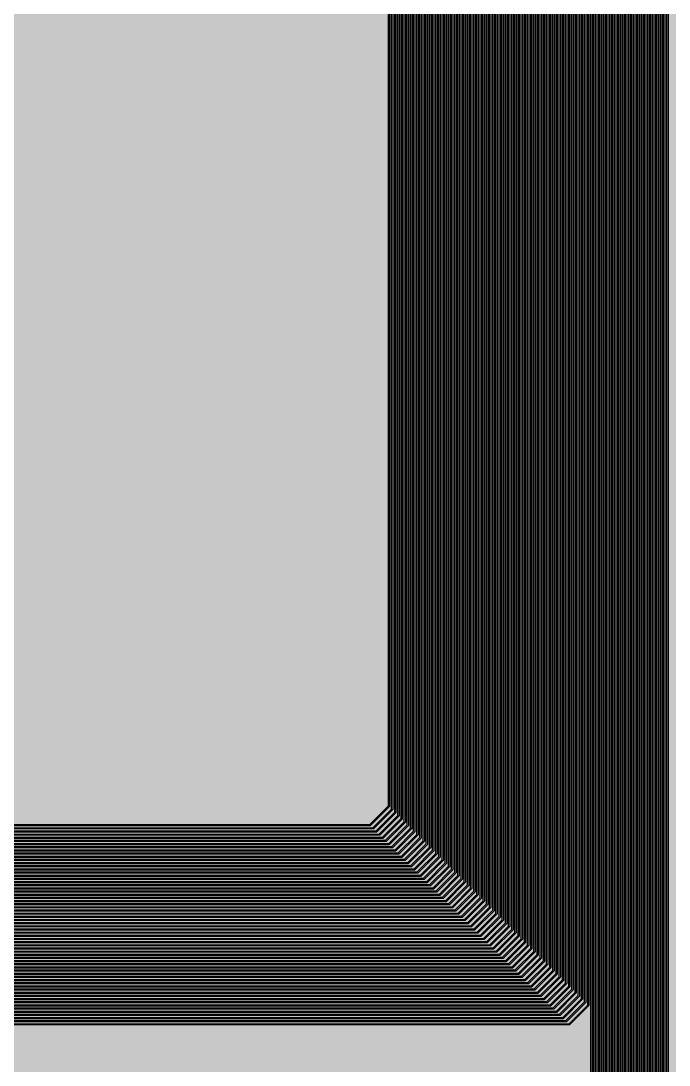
# Model space of a CAD drawing. Header units: metres. Extents: x -7240 to 10960, y -29667 to 1823.
# Drawn here: x 321 to 1346, y -22472 to -20821 of the extents above; entities that cross this region are included whole.
import ezdxf

# ---------------------------------------------------------------- set-up
doc = ezdxf.new("R2010")
doc.units = ezdxf.units.M
doc.layers.add('Metal1', color=4, linetype='CONTINUOUS')
doc.layers.add('Polyimide', color=7, linetype='CONTINUOUS')

msp = doc.modelspace()

# ---------------------------------------------------------------- hatches: boundary and pattern name
at = {"layer": 'Polyimide'}
msp.add_hatch(color=7, dxfattribs=at).paths.add_polyline_path([(4088.5, -11806.9), (4098.7, -11851.2), (4115.6, -11893.5), (4138.6, -11932.7), (4167.4, -11968), (4201.1, -11998.5), (4239, -12023.6), (4280.3, -12042.7), (4349.2, -12073.7), (4413.2, -12113.8), (4471.3, -12162), (4522.3, -12217.7), (4565.4, -12279.7), (4599.7, -12346.9), (4624.7, -12418.2), (4639.9, -12492.2), (4645, -12567.5), (4639.9, -12642.8), (4624.7, -12716.8), (4599.7, -12788.1), (4565.4, -12855.3), (4522.3, -12917.3), (4471.3, -12973), (4413.2, -13021.2), (4349.2, -13061.3), (4280.3, -13092.3), (4239, -13111.4), (4201.1, -13136.5), (4167.4, -13167), (4138.6, -13202.3), (4115.6, -13241.5), (4098.7, -13283.8), (4088.5, -13328.1), (4085, -13373.5), (4085, -13567.5), (4099.4, -13861.6), (4142.6, -14152.8), (4214.2, -14438.4), (4313.4, -14715.5), (4439.2, -14981.7), (4590.6, -15234.2), (4766, -15470.7), (4963.7, -15688.8), (5181.8, -15886.5), (5418.3, -16061.9), (5670.8, -16213.3), (5936.9, -16339.1), (6214.1, -16438.3), (6499.7, -16509.9), (6790.9, -16553.1), (7085, -16567.5), (9960.4, -16567.5), (10038.8, -16571.4), (10116.4, -16582.9), (10192.6, -16601.9), (10266.5, -16628.4), (10337.5, -16662), (10404.8, -16702.3), (10467.9, -16749.1), (10526.1, -16801.8), (10578.8, -16860), (10625.6, -16923), (10665.9, -16990.4), (10699.5, -17061.4), (10725.9, -17135.3), (10745, -17211.4), (10756.5, -17289.1), (10760.4, -17367.5), (10760.4, -21957.3), (10721.6, -22012.9), (10686, -22070.6), (10653.6, -22130.1), (10624.5, -22191.4), (10598.9, -22254.2), (10576.8, -22318.2), (10558.3, -22383.5), (10543.4, -22449.6), (10532.2, -22516.5), (10524.7, -22583.8), (10521, -22651.5), (10521, -22719.3), (10524.7, -22787), (10532.2, -22854.4), (10543.4, -22921.2), (10558.3, -22987.4), (10576.8, -23052.6), (10598.9, -23116.7), (10624.5, -23179.5), (10653.6, -23240.7), (10686, -23300.3), (10721.6, -23357.9), (10760.4, -23413.5), (10760.4, -28667.5), (10756.5, -28745.9), (10745, -28823.6), (10725.9, -28899.7), (10699.5, -28973.6), (10665.9, -29044.6), (10625.6, -29112), (10578.8, -29175), (10526.1, -29233.2), (10467.9, -29285.9), (10404.8, -29332.7), (10337.5, -29373), (10266.5, -29406.6), (10192.6, -29433.1), (10116.4, -29452.1), (10038.8, -29463.6), (9960.4, -29467.5), (-6239.6, -29467.5), (-6318, -29463.6), (-6395.7, -29452.1), (-6471.9, -29433.1), (-6545.8, -29406.6), (-6616.7, -29373), (-6684.1, -29332.7), (-6747.1, -29285.9), (-6805.3, -29233.2), (-6858, -29175), (-6904.8, -29112), (-6945.2, -29044.6), (-6978.7, -28973.6), (-7005.2, -28899.7), (-7024.3, -28823.6), (-7035.8, -28745.9), (-7039.6, -28667.5), (-7039.6, -23426.3), (-6999.4, -23370.1), (-6962.3, -23311.6), (-6928.7, -23251.2), (-6898.5, -23189), (-6871.8, -23125.1), (-6848.8, -23059.9), (-6829.5, -22993.4), (-6814, -22926), (-6802.4, -22857.8), (-6794.6, -22789.1), (-6790.7, -22720), (-6790.7, -22650.8), (-6794.6, -22581.8), (-6802.4, -22513), (-6814, -22444.8), (-6829.5, -22377.4), (-6848.8, -22311), (-6871.8, -22245.7), (-6898.5, -22181.9), (-6928.7, -22119.7), (-6962.3, -22059.2), (-6999.4, -22000.8), (-7039.6, -21944.5), (-7039.6, -17367.5), (-7035.8, -17289.1), (-7024.3, -17211.4), (-7005.2, -17135.3), (-6978.7, -17061.4), (-6945.2, -16990.4), (-6904.8, -16923), (-6858, -16860), (-6805.3, -16801.8), (-6747.1, -16749.1), (-6684.1, -16702.3), (-6616.7, -16662), (-6545.8, -16628.4), (-6471.9, -16601.9), (-6395.7, -16582.9), (-6318, -16571.4), (-6239.6, -16567.5), (-3334, -16567.5), (-3039.9, -16553.1), (-2748.7, -16509.9), (-2463.1, -16438.3), (-2185.9, -16339.1), (-1919.8, -16213.3), (-1667.3, -16061.9), (-1430.8, -15886.5), (-1212.7, -15688.8), (-1015, -15470.7), (-839.6, -15234.2), (-688.2, -14981.7), (-562.4, -14715.5), (-463.2, -14438.4), (-391.6, -14152.8), (-348.4, -13861.6), (-334, -13567.5), (-334, -13373.5), (-337.5, -13328.1), (-347.7, -13283.8), (-364.6, -13241.5), (-387.6, -13202.3), (-416.4, -13167), (-450.1, -13136.5), (-488, -13111.4), (-529.3, -13092.3), (-529.3, -13092.3), (-598.2, -13061.3), (-662.2, -13021.2), (-720.3, -12973), (-771.3, -12917.3), (-814.4, -12855.3), (-848.7, -12788.1), (-873.7, -12716.8), (-888.9, -12642.8), (-894, -12567.5), (-888.9, -12492.2), (-873.7, -12418.2), (-848.7, -12346.9), (-814.4, -12279.7), (-771.3, -12217.7), (-720.3, -12162), (-662.2, -12113.8), (-598.2, -12073.7), (-529.3, -12042.7), (-488, -12023.6), (-450.1, -11998.5), (-416.4, -11968), (-387.6, -11932.7), (-364.6, -11893.5), (-347.7, -11851.2), (-337.5, -11806.9), (-334, -11761.5), (-334, -11074.3), (-337.5, -11028.9), (-347.7, -10984.6), (-364.6, -10942.4), (-387.6, -10903.1), (-416.4, -10867.8), (-450.1, -10837.3), (-488, -10812.2), (-529.3, -10793.2), (-529.3, -10793.2), (-598.2, -10762.1), (-662.2, -10722.1), (-720.3, -10673.8), (-771.3, -10618.1), (-814.4, -10556.1), (-848.7, -10488.9), (-873.7, -10417.6), (-888.9, -10343.7), (-894, -10268.3), (-888.9, -10193), (-873.7, -10119), (-848.7, -10047.8), (-814.4, -9980.5), (-771.3, -9918.5), (-720.3, -9862.9), (-662.2, -9814.6), (-598.2, -9774.6), (-529.3, -9743.5), (-488, -9724.5), (-450.1, -9699.4), (-416.4, -9668.8), (-387.6, -9633.5), (-364.6, -9594.3), (-347.7, -9552), (-337.5, -9507.7), (-334, -9462.4), (-334, -8775.1), (-337.5, -8729.8), (-347.7, -8685.5), (-364.6, -8643.2), (-387.6, -8604), (-416.4, -8568.7), (-450.1, -8538.1), (-488, -8513), (-529.3, -8494), (-529.3, -8494), (-598.2, -8462.9), (-662.2, -8422.9), (-720.3, -8374.6), (-771.3, -8319), (-814.4, -8257), (-848.7, -8189.7), (-873.7, -8118.5), (-888.9, -8044.5), (-894, -7969.2), (-888.9, -7893.8), (-873.7, -7819.9), (-848.7, -7748.6), (-814.4, -7681.4), (-771.3, -7619.4), (-720.3, -7563.7), (-662.2, -7515.4), (-598.2, -7475.4), (-529.3, -7444.3), (-529.3, -7444.3), (-488, -7425.3), (-450.1, -7400.2), (-416.4, -7369.7), (-387.6, -7334.4), (-364.6, -7295.1), (-347.7, -7252.9), (-337.5, -7208.6), (-334, -7163.2), (-334, -6476), (-337.5, -6430.6), (-347.7, -6386.3), (-364.6, -6344), (-387.6, -6304.8), (-416.4, -6269.5), (-450.1, -6239), (-488, -6213.9), (-529.3, -6194.8), (-529.3, -6194.8), (-598.2, -6163.8), (-662.2, -6123.7), (-720.3, -6075.5), (-771.3, -6019.8), (-814.4, -5957.8), (-848.7, -5890.6), (-873.7, -5819.3), (-888.9, -5745.3), (-894, -5670), (-888.9, -5594.7), (-873.7, -5520.7), (-848.7, -5449.4), (-814.4, -5382.2), (-771.3, -5320.2), (-720.3, -5264.5), (-662.2, -5216.3), (-598.2, -5176.2), (-529.3, -5145.2), (-529.3, -5145.2), (-488, -5126.1), (-450.1, -5101), (-416.4, -5070.5), (-387.6, -5035.2), (-364.6, -4996), (-347.7, -4953.7), (-337.5, -4909.4), (-334, -4864), (-334, 380), (-334, 1522.5), (-289, 1522.5), (-288.8, 1515.6), (-288.1, 1508.8), (-287, 1502), (-285.4, 1495.3), (-283.4, 1488.7), (-281, 1482.3), (-278.2, 1476.1), (-274.9, 1470), (-271.3, 1464.2), (-267.3, 1458.6), (-262.9, 1453.3), (-258.2, 1448.3), (-253.2, 1443.6), (-247.9, 1439.2), (-242.3, 1435.2), (-236.5, 1431.6), (-230.4, 1428.3), (-224.2, 1425.5), (-217.8, 1423.1), (-211.2, 1421.1), (-204.5, 1419.5), (-197.7, 1418.4), (-190.9, 1417.7), (-184, 1417.5), (-177.1, 1417.7), (-170.3, 1418.4), (-163.5, 1419.5), (-156.8, 1421.1), (-150.2, 1423.1), (-143.8, 1425.5), (-137.6, 1428.3), (-131.5, 1431.6), (-125.7, 1435.2), (-120.1, 1439.2), (-114.8, 1443.6), (-109.8, 1448.3), (-105.1, 1453.3), (-100.7, 1458.6), (-96.7, 1464.2), (-93.1, 1470), (-89.8, 1476.1), (-87, 1482.3), (-84.6, 1488.7), (-82.6, 1495.3), (-81, 1502), (-79.9, 1508.8), (-79.2, 1515.6), (-79, 1522.5), (1786, 1522.5), (3835, 1522.5), (3835.2, 1529), (3835.9, 1535.6), (3836.9, 1542), (3838.4, 1548.4), (3840.3, 1554.6), (3842.6, 1560.8), (3845.3, 1566.7), (3848.4, 1572.5), (3851.9, 1578.1), (3855.7, 1583.4), (3859.8, 1588.4), (3864.3, 1593.2), (3869.1, 1597.7), (3874.1, 1601.8), (3879.4, 1605.6), (3885, 1609.1), (3890.8, 1612.2), (3896.7, 1614.9), (3902.9, 1617.2), (3909.1, 1619.1), (3915.5, 1620.6), (3921.9, 1621.6), (3928.5, 1622.3), (3935, 1622.5), (3941.5, 1622.3), (3948.1, 1621.6), (3954.5, 1620.6), (3960.9, 1619.1), (3967.1, 1617.2), (3973.3, 1614.9), (3979.2, 1612.2), (3985, 1609.1), (3990.6, 1605.6), (3995.9, 1601.8), (4000.9, 1597.7), (4005.7, 1593.2), (4010.2, 1588.4), (4014.3, 1583.4), (4018.1, 1578.1), (4021.6, 1572.5), (4024.7, 1566.7), (4027.4, 1560.8), (4029.7, 1554.6), (4031.6, 1548.4), (4033.1, 1542), (4034.1, 1535.6), (4034.8, 1529), (4035, 1522.5), (4085, 1522.5), (4085, 380), (4085, 330), (4085, -4864), (4088.5, -4909.4), (4098.7, -4953.7), (4115.6, -4996), (4138.6, -5035.2), (4167.4, -5070.5), (4201.1, -5101), (4239, -5126.1), (4280.3, -5145.2), (4280.3, -5145.2), (4349.2, -5176.2), (4413.2, -5216.3), (4471.3, -5264.5), (4522.3, -5320.2), (4565.4, -5382.2), (4599.7, -5449.4), (4624.7, -5520.7), (4639.9, -5594.7), (4645, -5670), (4639.9, -5745.3), (4624.7, -5819.3), (4599.7, -5890.6), (4565.4, -5957.8), (4522.3, -6019.8), (4471.3, -6075.5), (4413.2, -6123.7), (4349.2, -6163.8), (4280.3, -6194.8), (4239, -6213.9), (4201.1, -6239), (4167.4, -6269.5), (4138.6, -6304.8), (4115.6, -6344), (4098.7, -6386.3), (4088.5, -6430.6), (4085, -6476), (4085, -11761.5), (4088.5, -11806.9)])

# ---------------------------------------------------------------- linework, layer by layer
at = {"layer": 'Metal1'}
for points in [[(1218.9, -18191.7), (1218.9, -22377.9), (1188.3, -22408.5), (-6037.5, -22408.5), (-6068.1, -22377.9), (-6068.1, -19796.6), (-6037.5, -19766), (1.9, -19766), (49.5, -19789.8), (108.8, -19884.6), (186.2, -20035.7), (159.5, -20049.3), (82.1, -19898.3), (41.2, -19797.5), (1.4, -19768), (-6036.7, -19768), (-6066.1, -19797.4), (-6066.1, -22377.1), (-6036.7, -22406.5), (1187.5, -22406.5), (1216.9, -22377.1), (1216.9, -18191.7)], [(1213.9, -18191.7), (1213.9, -22372.9), (1183.3, -22403.5), (-6032.5, -22403.5), (-6063.1, -22372.9), (-6063.1, -19801.6), (-6032.5, -19771), (-31.7, -19771), (1.8, -19800.4), (12.9, -19964.2), (12.9, -20782.5), (-17.1, -20782.5), (-17.1, -19964.2), (-6, -19803.6), (-32.5, -19773), (-6031.7, -19773), (-6061.1, -19802.4), (-6061.1, -22372.1), (-6031.7, -22401.5), (1182.5, -22401.5), (1211.9, -22372.1), (1211.9, -18191.7)], [(1208.9, -18191.7), (1208.9, -22367.9), (1178.3, -22398.5), (-6027.5, -22398.5), (-6058.1, -22367.9), (-6058.1, -19806.6), (-6027.5, -19776), (-348.1, -19776), (-299.9, -19799.4), (-243.6, -19885.6), (-163.9, -20035.5), (-190.4, -20049.5), (-270.1, -19899.7), (-308.6, -19807.6), (-348.6, -19778), (-6026.7, -19778), (-6056.1, -19807.4), (-6056.1, -22367.1), (-6026.7, -22396.5), (1177.5, -22396.5), (1206.9, -22367.1), (1206.9, -18191.7)], [(1203.9, -18191.7), (1203.9, -22362.9), (1173.3, -22393.5), (-6022.5, -22393.5), (-6053.1, -22362.9), (-6053.1, -19811.6), (-6022.5, -19781), (-381.7, -19781), (-348.2, -19810.4), (-337.1, -19972.2), (-337.1, -20782.5), (-367.1, -20782.5), (-367.1, -19972.2), (-356.1, -19813.6), (-382.5, -19783), (-6021.7, -19783), (-6051.1, -19812.4), (-6051.1, -22362.1), (-6021.7, -22391.5), (1172.5, -22391.5), (1201.9, -22362.1), (1201.9, -18191.7)], [(1198.9, -18191.7), (1198.9, -22357.9), (1168.3, -22388.5), (-6017.5, -22388.5), (-6048.1, -22357.9), (-6048.1, -19816.6), (-6017.5, -19786), (-698.1, -19786), (-649.3, -19808.9), (-596.1, -19886.7), (-514, -20035.2), (-540.3, -20049.8), (-622.3, -19901.2), (-658.3, -19817.6), (-698.6, -19788), (-6016.7, -19788), (-6046.1, -19817.4), (-6046.1, -22357.1), (-6016.7, -22386.5), (1167.5, -22386.5), (1196.9, -22357.1), (1196.9, -18191.7)], [(1193.9, -18191.7), (1193.9, -22352.9), (1163.3, -22383.5), (-6012.5, -22383.5), (-6043.1, -22352.9), (-6043.1, -19821.6), (-6012.5, -19791), (-731.7, -19791), (-698.2, -19820.4), (-687.1, -19980.2), (-687.1, -20782.5), (-717.1, -20782.5), (-717.1, -19980.2), (-706.1, -19823.6), (-732.5, -19793), (-6011.7, -19793), (-6041.1, -19822.4), (-6041.1, -22352.1), (-6011.7, -22381.5), (1162.5, -22381.5), (1191.9, -22352.1), (1191.9, -18191.7)], [(1188.9, -18191.7), (1188.9, -22347.9), (1158.3, -22378.5), (-6007.5, -22378.5), (-6038.1, -22347.9), (-6038.1, -19826.6), (-6007.5, -19796), (-1048.1, -19796), (-998.7, -19818.3), (-948.7, -19887.9), (-864.1, -20035), (-890.1, -20050), (-974.7, -19902.9), (-1008, -19827.7), (-1048.6, -19798), (-6006.7, -19798), (-6036.1, -19827.4), (-6036.1, -22347.1), (-6006.7, -22376.5), (1157.5, -22376.5), (1186.9, -22347.1), (1186.9, -18191.7)], [(1183.9, -18191.7), (1183.9, -22342.9), (1153.3, -22373.5), (-6002.5, -22373.5), (-6033.1, -22342.9), (-6033.1, -19831.6), (-6002.5, -19801), (-1081.7, -19801), (-1048.1, -19830.3), (-1037.1, -19988.2), (-1037.1, -20782.5), (-1067.1, -20782.5), (-1067.1, -19988.2), (-1056.1, -19833.7), (-1082.5, -19803), (-6001.7, -19803), (-6031.1, -19832.4), (-6031.1, -22342.1), (-6001.7, -22371.5), (1152.5, -22371.5), (1181.9, -22342.1), (1181.9, -18191.7)], [(1178.9, -18191.7), (1178.9, -22337.9), (1148.3, -22368.5), (-5997.5, -22368.5), (-6028.1, -22337.9), (-6028.1, -19836.6), (-5997.5, -19806), (-1398.1, -19806), (-1348, -19827.7), (-1301.5, -19889.2), (-1214.3, -20034.8), (-1240, -20050.2), (-1327.3, -19904.7), (-1357.8, -19837.7), (-1398.6, -19808), (-5996.7, -19808), (-6026.1, -19837.4), (-6026.1, -22337.1), (-5996.7, -22366.5), (1147.5, -22366.5), (1176.9, -22337.1), (1176.9, -18191.7)], [(1173.9, -18191.7), (1173.9, -22332.9), (1143.3, -22363.5), (-5992.5, -22363.5), (-6023.1, -22332.9), (-6023.1, -19841.6), (-5992.5, -19811), (-1431.7, -19811), (-1398.1, -19840.3), (-1387.1, -19996.2), (-1387.1, -20782.5), (-1417.1, -20782.5), (-1417.1, -19996.2), (-1406.1, -19843.7), (-1432.5, -19813), (-5991.7, -19813), (-6021.1, -19842.4), (-6021.1, -22332.1), (-5991.7, -22361.5), (1142.5, -22361.5), (1171.9, -22332.1), (1171.9, -18191.7)], [(1168.9, -18191.7), (1168.9, -22327.9), (1138.3, -22358.5), (-5987.5, -22358.5), (-6018.1, -22327.9), (-6018.1, -19846.6), (-5987.5, -19816), (-1748.1, -19816), (-1697.3, -19837), (-1654.5, -19890.7), (-1564.4, -20034.5), (-1589.8, -20050.5), (-1679.9, -19906.6), (-1707.5, -19847.8), (-1748.6, -19818), (-5986.7, -19818), (-6016.1, -19847.4), (-6016.1, -22327.1), (-5986.7, -22356.5), (1137.5, -22356.5), (1166.9, -22327.1), (1166.9, -18191.7)], [(1163.9, -18191.7), (1163.9, -22322.9), (1133.3, -22353.5), (-5982.5, -22353.5), (-6013.1, -22322.9), (-6013.1, -19851.6), (-5982.5, -19821), (-1781.7, -19821), (-1748.1, -19850.3), (-1737.1, -20004.2), (-1737.1, -20782.5), (-1767.1, -20782.5), (-1767.1, -20004.2), (-1756.2, -19853.7), (-1782.5, -19823), (-5981.7, -19823), (-6011.1, -19852.4), (-6011.1, -22322.1), (-5981.7, -22351.5), (1132.5, -22351.5), (1161.9, -22322.1), (1161.9, -18191.7)], [(1158.9, -18191.7), (1158.9, -22317.9), (1128.3, -22348.5), (-5977.5, -22348.5), (-6008.1, -22317.9), (-6008.1, -19856.6), (-5977.5, -19826), (-2098.1, -19826), (-2046.5, -19846.3), (-2007.6, -19892.3), (-1914.6, -20034.3), (-1939.7, -20050.7), (-2032.7, -19908.8), (-2057.3, -19857.9), (-2098.6, -19828), (-5976.7, -19828), (-6006.1, -19857.4), (-6006.1, -22317.1), (-5976.7, -22346.5), (1127.5, -22346.5), (1156.9, -22317.1), (1156.9, -18191.7)], [(1153.9, -18191.7), (1153.9, -22312.9), (1123.3, -22343.5), (-5972.5, -22343.5), (-6003.1, -22312.9), (-6003.1, -19861.6), (-5972.5, -19831), (-2131.7, -19831), (-2098, -19860.3), (-2087.1, -20012.2), (-2087.1, -20782.5), (-2117.1, -20782.5), (-2117.1, -20012.2), (-2106.2, -19863.7), (-2132.5, -19833), (-5971.7, -19833), (-6001.1, -19862.4), (-6001.1, -22312.1), (-5971.7, -22341.5), (1122.5, -22341.5), (1151.9, -22312.1), (1151.9, -18191.7)], [(1148.9, -18191.7), (1148.9, -22307.9), (1118.3, -22338.5), (-5967.5, -22338.5), (-5998.1, -22307.9), (-5998.1, -19866.6), (-5967.5, -19836), (-2448.1, -19836), (-2395.7, -19855.4), (-2360.9, -19894.1), (-2264.8, -20034), (-2289.5, -20051), (-2385.6, -19911.1), (-2407, -19868.1), (-2448.6, -19838), (-5966.7, -19838), (-5996.1, -19867.4), (-5996.1, -22307.1), (-5966.7, -22336.5), (1117.5, -22336.5), (1146.9, -22307.1), (1146.9, -18191.7)], [(1143.9, -18191.7), (1143.9, -22302.9), (1113.3, -22333.5), (-5962.5, -22333.5), (-5993.1, -22302.9), (-5993.1, -19871.6), (-5962.5, -19841), (-2481.7, -19841), (-2448, -19870.3), (-2437.1, -20020.2), (-2437.1, -20782.5), (-2467.1, -20782.5), (-2467.1, -20020.2), (-2456.2, -19873.7), (-2482.5, -19843), (-5961.7, -19843), (-5991.1, -19872.4), (-5991.1, -22302.1), (-5961.7, -22331.5), (1112.5, -22331.5), (1141.9, -22302.1), (1141.9, -18191.7)], [(1138.9, -18191.7), (1138.9, -22297.9), (1108.3, -22328.5), (-5957.5, -22328.5), (-5988.1, -22297.9), (-5988.1, -19876.6), (-5957.5, -19846), (-2798.1, -19846), (-2744.8, -19864.4), (-2714.3, -19896.1), (-2615, -20033.7), (-2639.3, -20051.3), (-2738.7, -19913.7), (-2756.7, -19878.3), (-2798.6, -19848), (-5956.7, -19848), (-5986.1, -19877.4), (-5986.1, -22297.1), (-5956.7, -22326.5), (1107.5, -22326.5), (1136.9, -22297.1), (1136.9, -18191.7)], [(1133.9, -18191.7), (1133.9, -22292.9), (1103.3, -22323.5), (-5952.5, -22323.5), (-5983.1, -22292.9), (-5983.1, -19881.6), (-5952.5, -19851), (-2831.7, -19851), (-2798, -19880.3), (-2787.1, -20028.2), (-2787.1, -20782.5), (-2817.1, -20782.5), (-2817.1, -20028.2), (-2806.3, -19883.7), (-2832.5, -19853), (-5951.7, -19853), (-5981.1, -19882.4), (-5981.1, -22292.1), (-5951.7, -22321.5), (1102.5, -22321.5), (1131.9, -22292.1), (1131.9, -18191.7)], [(1128.9, -18191.7), (1128.9, -22287.9), (1098.3, -22318.5), (-5947.5, -22318.5), (-5978.1, -22287.9), (-5978.1, -19886.6), (-5947.5, -19856), (-3148.1, -19856), (-3093.9, -19873.2), (-3068, -19898.4), (-2965.2, -20033.4), (-2989.1, -20051.6), (-3091.9, -19916.6), (-3106.5, -19888.5), (-3148.6, -19858), (-5946.7, -19858), (-5976.1, -19887.4), (-5976.1, -22287.1), (-5946.7, -22316.5), (1097.5, -22316.5), (1126.9, -22287.1), (1126.9, -18191.7)], [(1123.9, -18191.7), (1123.9, -22282.9), (1093.3, -22313.5), (-5942.5, -22313.5), (-5973.1, -22282.9), (-5973.1, -19891.6), (-5942.5, -19861), (-3181.7, -19861), (-3147.9, -19890.3), (-3137.1, -20036.2), (-3137.1, -20782.5), (-3167.1, -20782.5), (-3167.1, -20036.2), (-3156.3, -19893.7), (-3182.5, -19863), (-5941.7, -19863), (-5971.1, -19892.4), (-5971.1, -22282.1), (-5941.7, -22311.5), (1092.5, -22311.5), (1121.9, -22282.1), (1121.9, -18191.7)], [(1118.9, -18191.7), (1118.9, -22277.9), (1088.3, -22308.5), (-5937.5, -22308.5), (-5968.1, -22277.9), (-5968.1, -19896.6), (-5937.5, -19866), (-3532.4, -19866), (-3476.6, -19881), (-3436.5, -19911.9), (-3316.5, -20031.9), (-3337.7, -20053.1), (-3457.7, -19933.1), (-3486.2, -19895.4), (-3532.8, -19868), (-5936.7, -19868), (-5966.1, -19897.4), (-5966.1, -22277.1), (-5936.7, -22306.5), (1087.5, -22306.5), (1116.9, -22277.1), (1116.9, -18191.7)], [(1113.9, -18191.7), (1113.9, -22272.9), (1083.3, -22303.5), (-5932.5, -22303.5), (-5963.1, -22272.9), (-5963.1, -19901.6), (-5932.5, -19871), (-3531.7, -19871), (-3497.9, -19900.3), (-3487.1, -20044.2), (-3487.1, -20782.5), (-3517.1, -20782.5), (-3517.1, -20044.2), (-3506.3, -19903.7), (-3532.5, -19873), (-5931.7, -19873), (-5961.1, -19902.4), (-5961.1, -22272.1), (-5931.7, -22301.5), (1082.5, -22301.5), (1111.9, -22272.1), (1111.9, -18191.7)], [(1108.9, -18191.7), (1108.9, -22267.9), (1078.3, -22298.5), (-5927.5, -22298.5), (-5958.1, -22267.9), (-5958.1, -19906.6), (-5927.5, -19876), (-3872.4, -19876), (-3815.9, -19890), (-3786.5, -19911.9), (-3666.5, -20031.9), (-3687.7, -20053.1), (-3807.7, -19933.1), (-3826.9, -19906.4), (-3872.8, -19878), (-5926.7, -19878), (-5956.1, -19907.4), (-5956.1, -22267.1), (-5926.7, -22296.5), (1077.5, -22296.5), (1106.9, -22267.1), (1106.9, -18191.7)], [(1103.9, -18191.7), (1103.9, -22262.9), (1073.3, -22293.5), (-5922.5, -22293.5), (-5953.1, -22262.9), (-5953.1, -19911.6), (-5922.5, -19881), (-3881.7, -19881), (-3847.9, -19910.2), (-3837.1, -20052.2), (-3837.1, -20782.5), (-3867.1, -20782.5), (-3867.1, -20052.2), (-3856.4, -19913.8), (-3882.5, -19883), (-5921.7, -19883), (-5951.1, -19912.4), (-5951.1, -22262.1), (-5921.7, -22291.5), (1072.5, -22291.5), (1101.9, -22262.1), (1101.9, -18191.7)], [(1098.9, -18191.7), (1098.9, -22257.9), (1068.3, -22288.5), (-5917.5, -22288.5), (-5948.1, -22257.9), (-5948.1, -19916.6), (-5917.5, -19886), (-4212.4, -19886), (-4155, -19898.7), (-4136.5, -19911.9), (-4016.5, -20031.9), (-4037.7, -20053.1), (-4157.7, -19933.1), (-4167.8, -19917.8), (-4212.8, -19888), (-5916.7, -19888), (-5946.1, -19917.4), (-5946.1, -22257.1), (-5916.7, -22286.5), (1067.5, -22286.5), (1096.9, -22257.1), (1096.9, -18191.7)], [(1093.9, -18191.7), (1093.9, -22252.9), (1063.3, -22283.5), (-5912.5, -22283.5), (-5943.1, -22252.9), (-5943.1, -19921.6), (-5912.5, -19891), (-4231.7, -19891), (-4197.8, -19920.2), (-4187.1, -20060.2), (-4187.1, -20782.5), (-4217.1, -20782.5), (-4217.1, -20060.2), (-4206.4, -19923.8), (-4232.5, -19893), (-5911.7, -19893), (-5941.1, -19922.4), (-5941.1, -22252.1), (-5911.7, -22281.5), (1062.5, -22281.5), (1091.9, -22252.1), (1091.9, -18191.7)], [(1088.9, -18191.7), (1088.9, -22247.9), (1058.3, -22278.5), (-5907.5, -22278.5), (-5938.1, -22247.9), (-5938.1, -19926.6), (-5907.5, -19896), (-4552.4, -19896), (-4493.7, -19906.7), (-4486.5, -19911.9), (-4366.5, -20031.9), (-4387.7, -20053.1), (-4507.7, -19933.1), (-4509.1, -19929.8), (-4552.8, -19898), (-5906.7, -19898), (-5936.1, -19927.4), (-5936.1, -22247.1), (-5906.7, -22276.5), (1057.5, -22276.5), (1086.9, -22247.1), (1086.9, -18191.7)], [(1083.9, -18191.7), (1083.9, -22242.9), (1053.3, -22273.5), (-5902.5, -22273.5), (-5933.1, -22242.9), (-5933.1, -19931.6), (-5902.5, -19901), (-4581.7, -19901), (-4547.8, -19930.2), (-4537.1, -20068.2), (-4537.1, -20782.5), (-4567.1, -20782.5), (-4567.1, -20068.2), (-4556.5, -19933.8), (-4582.5, -19903), (-5901.7, -19903), (-5931.1, -19932.4), (-5931.1, -22242.1), (-5901.7, -22271.5), (1052.5, -22271.5), (1081.9, -22242.1), (1081.9, -18191.7)], [(1078.9, -18191.7), (1078.9, -22237.9), (1048.3, -22268.5), (-5897.5, -22268.5), (-5928.1, -22237.9), (-5928.1, -19936.6), (-5897.5, -19906), (-4892.4, -19906), (-4832.9, -19915.5), (-4716.5, -20031.9), (-4737.7, -20053.1), (-4849.9, -19940.9), (-4892.8, -19908), (-5896.7, -19908), (-5926.1, -19937.4), (-5926.1, -22237.1), (-5896.7, -22266.5), (1047.5, -22266.5), (1076.9, -22237.1), (1076.9, -18191.7)], [(1073.9, -18191.7), (1073.9, -22232.9), (1043.3, -22263.5), (-5892.5, -22263.5), (-5923.1, -22232.9), (-5923.1, -19941.6), (-5892.5, -19911), (-4931.7, -19911), (-4897.8, -19940.2), (-4887.1, -20076.2), (-4887.1, -20782.5), (-4917.1, -20782.5), (-4917.1, -20076.2), (-4906.5, -19943.8), (-4932.5, -19913), (-5891.7, -19913), (-5921.1, -19942.4), (-5921.1, -22232.1), (-5891.7, -22261.5), (1042.5, -22261.5), (1071.9, -22232.1), (1071.9, -18191.7)], [(1068.9, -18191.7), (1068.9, -22227.9), (1038.3, -22258.5), (-5887.5, -22258.5), (-5918.1, -22227.9), (-5918.1, -19946.6), (-5887.5, -19916), (-5232.4, -19916), (-5172.9, -19925.5), (-5066.5, -20031.9), (-5087.7, -20053.1), (-5189.9, -19950.9), (-5232.8, -19918), (-5886.7, -19918), (-5916.1, -19947.4), (-5916.1, -22227.1), (-5886.7, -22256.5), (1037.5, -22256.5), (1066.9, -22227.1), (1066.9, -18191.7)], [(1063.9, -18191.7), (1063.9, -22222.9), (1033.3, -22253.5), (-5882.5, -22253.5), (-5913.1, -22222.9), (-5913.1, -19951.6), (-5882.5, -19921), (-5281.7, -19921), (-5247.7, -19950.2), (-5237.1, -20084.2), (-5237.1, -20782.5), (-5267.1, -20782.5), (-5267.1, -20084.2), (-5256.5, -19953.8), (-5282.5, -19923), (-5881.7, -19923), (-5911.1, -19952.4), (-5911.1, -22222.1), (-5881.7, -22251.5), (1032.5, -22251.5), (1061.9, -22222.1), (1061.9, -18191.7)], [(1058.9, -18191.7), (1058.9, -22217.9), (1028.3, -22248.5), (-5877.5, -22248.5), (-5908.1, -22217.9), (-5908.1, -20921.6), (-5877.5, -20891), (143.3, -20891), (179.6, -20919.2), (187.9, -20982.8), (187.9, -21152.5), (157.9, -21152.5), (157.9, -20982.8), (166.1, -20924.8), (142.5, -20893), (-5876.7, -20893), (-5906.1, -20922.4), (-5906.1, -22217.1), (-5876.7, -22246.5), (1027.5, -22246.5), (1056.9, -22217.1), (1056.9, -18191.7)], [(1053.9, -18191.7), (1053.9, -22212.9), (1023.3, -22243.5), (-5872.5, -22243.5), (-5903.1, -22212.9), (-5903.1, -20926.6), (-5872.5, -20896), (-31.7, -20896), (1.8, -20925.4), (12.9, -21086.2), (12.9, -21892.5), (-17.1, -21892.5), (-17.1, -21086.2), (-6.1, -20928.6), (-32.5, -20898), (-5871.7, -20898), (-5901.1, -20927.4), (-5901.1, -22212.1), (-5871.7, -22241.5), (1022.5, -22241.5), (1051.9, -22212.1), (1051.9, -18191.7)], [(1048.9, -18191.7), (1048.9, -22207.9), (1018.3, -22238.5), (-5867.5, -22238.5), (-5898.1, -22207.9), (-5898.1, -20931.6), (-5867.5, -20901), (-348.1, -20901), (-299, -20923.6), (-247.4, -20997.3), (-164.1, -21145.1), (-190.2, -21159.9), (-273.5, -21012), (-308.2, -20932.6), (-348.6, -20903), (-5866.7, -20903), (-5896.1, -20932.4), (-5896.1, -22207.1), (-5866.7, -22236.5), (1017.5, -22236.5), (1046.9, -22207.1), (1046.9, -18191.7)], [(1043.9, -18191.7), (1043.9, -22202.9), (1013.3, -22233.5), (-5862.5, -22233.5), (-5893.1, -22202.9), (-5893.1, -20936.6), (-5862.5, -20906), (-381.7, -20906), (-348.1, -20935.4), (-337.1, -21094.2), (-337.1, -21892.5), (-367.1, -21892.5), (-367.1, -21094.2), (-356.1, -20938.6), (-382.5, -20908), (-5861.7, -20908), (-5891.1, -20937.4), (-5891.1, -22202.1), (-5861.7, -22231.5), (1012.5, -22231.5), (1041.9, -22202.1), (1041.9, -18191.7)], [(1038.9, -18191.7), (1038.9, -22197.9), (1008.3, -22228.5), (-5857.5, -22228.5), (-5888.1, -22197.9), (-5888.1, -20941.6), (-5857.5, -20911), (-698.1, -20911), (-648.4, -20933), (-600.1, -20998.6), (-514.2, -21144.9), (-540.1, -21160.1), (-626, -21013.8), (-657.9, -20942.7), (-698.6, -20913), (-5856.7, -20913), (-5886.1, -20942.4), (-5886.1, -22197.1), (-5856.7, -22226.5), (1007.5, -22226.5), (1036.9, -22197.1), (1036.9, -18191.7)], [(1033.9, -18191.7), (1033.9, -22192.9), (1003.3, -22223.5), (-5852.5, -22223.5), (-5883.1, -22192.9), (-5883.1, -20946.6), (-5852.5, -20916), (-731.7, -20916), (-698.1, -20945.3), (-687.1, -21102.2), (-687.1, -21892.5), (-717.1, -21892.5), (-717.1, -21102.2), (-706.1, -20948.7), (-732.5, -20918), (-5851.7, -20918), (-5881.1, -20947.4), (-5881.1, -22192.1), (-5851.7, -22221.5), (1002.5, -22221.5), (1031.9, -22192.1), (1031.9, -18191.7)], [(1028.9, -18191.7), (1028.9, -22187.9), (998.3, -22218.5), (-5847.5, -22218.5), (-5878.1, -22187.9), (-5878.1, -20951.6), (-5847.5, -20921), (-1048.1, -20921), (-997.7, -20942.4), (-953, -21000), (-864.3, -21144.7), (-889.9, -21160.3), (-978.6, -21015.6), (-1007.7, -20952.8), (-1048.6, -20923), (-5846.7, -20923), (-5876.1, -20952.4), (-5876.1, -22187.1), (-5846.7, -22216.5), (997.5, -22216.5), (1026.9, -22187.1), (1026.9, -18191.7)], [(1023.9, -18191.7), (1023.9, -22182.9), (993.3, -22213.5), (-5842.5, -22213.5), (-5873.1, -22182.9), (-5873.1, -20956.6), (-5842.5, -20926), (-1081.7, -20926), (-1048.1, -20955.3), (-1037.1, -21110.2), (-1037.1, -21892.5), (-1067.1, -21892.5), (-1067.1, -21110.2), (-1056.2, -20958.7), (-1082.5, -20928), (-5841.7, -20928), (-5871.1, -20957.4), (-5871.1, -22182.1), (-5841.7, -22211.5), (992.5, -22211.5), (1021.9, -22182.1), (1021.9, -18191.7)], [(1343.9, -18191.7), (1343.9, -25182.9), (1313.3, -25213.5), (-5842.5, -25213.5), (-5873.1, -25182.9), (-5873.1, -23956.6), (-5842.5, -23926), (-1081.7, -23926), (-1048.1, -23955.3), (-1037.1, -24110.2), (-1037.1, -24892.5), (-1067.1, -24892.5), (-1067.1, -24110.2), (-1056.2, -23958.7), (-1082.5, -23928), (-5841.7, -23928), (-5871.1, -23957.4), (-5871.1, -25182.1), (-5841.7, -25211.5), (1312.5, -25211.5), (1341.9, -25182.1), (1341.9, -18191.7)], [(1018.9, -18191.7), (1018.9, -22177.9), (988.3, -22208.5), (-5837.5, -22208.5), (-5868.1, -22177.9), (-5868.1, -20961.6), (-5837.5, -20931), (-1398.1, -20931), (-1346.9, -20951.7), (-1306, -21001.5), (-1214.5, -21144.4), (-1239.8, -21160.6), (-1331.3, -21017.7), (-1357.4, -20962.9), (-1398.6, -20933), (-5836.7, -20933), (-5866.1, -20962.4), (-5866.1, -22177.1), (-5836.7, -22206.5), (987.5, -22206.5), (1016.9, -22177.1), (1016.9, -18191.7)], [(1338.9, -18191.7), (1338.9, -25177.9), (1308.3, -25208.5), (-5837.5, -25208.5), (-5868.1, -25177.9), (-5868.1, -23961.6), (-5837.5, -23931), (-1398.1, -23931), (-1346.9, -23951.7), (-1306, -24001.5), (-1214.5, -24144.4), (-1239.8, -24160.6), (-1331.3, -24017.7), (-1357.4, -23962.9), (-1398.6, -23933), (-5836.7, -23933), (-5866.1, -23962.4), (-5866.1, -25177.1), (-5836.7, -25206.5), (1307.5, -25206.5), (1336.9, -25177.1), (1336.9, -18191.7)], [(1013.9, -18191.7), (1013.9, -22172.9), (983.3, -22203.5), (-5832.5, -22203.5), (-5863.1, -22172.9), (-5863.1, -20966.6), (-5832.5, -20936), (-1431.7, -20936), (-1398.1, -20965.3), (-1387.1, -21118.2), (-1387.1, -21892.5), (-1417.1, -21892.5), (-1417.1, -21118.2), (-1406.2, -20968.7), (-1432.5, -20938), (-5831.7, -20938), (-5861.1, -20967.4), (-5861.1, -22172.1), (-5831.7, -22201.5), (982.5, -22201.5), (1011.9, -22172.1), (1011.9, -18191.7)], [(1333.9, -18191.7), (1333.9, -25172.9), (1303.3, -25203.5), (-5832.5, -25203.5), (-5863.1, -25172.9), (-5863.1, -23966.6), (-5832.5, -23936), (-1431.7, -23936), (-1398.1, -23965.3), (-1387.1, -24118.2), (-1387.1, -24892.5), (-1417.1, -24892.5), (-1417.1, -24118.2), (-1406.2, -23968.7), (-1432.5, -23938), (-5831.7, -23938), (-5861.1, -23967.4), (-5861.1, -25172.1), (-5831.7, -25201.5), (1302.5, -25201.5), (1331.9, -25172.1), (1331.9, -18191.7)], [(1008.9, -18191.7), (1008.9, -22167.9), (978.3, -22198.5), (-5827.5, -22198.5), (-5858.1, -22167.9), (-5858.1, -20971.6), (-5827.5, -20941), (-1748.1, -20941), (-1696.1, -20960.8), (-1659.2, -21003.2), (-1564.7, -21144.1), (-1589.6, -21160.9), (-1684.1, -21019.9), (-1707.1, -20973), (-1748.6, -20943), (-5826.7, -20943), (-5856.1, -20972.4), (-5856.1, -22167.1), (-5826.7, -22196.5), (977.5, -22196.5), (1006.9, -22167.1), (1006.9, -18191.7)], [(1328.9, -18191.7), (1328.9, -25167.9), (1298.3, -25198.5), (-5827.5, -25198.5), (-5858.1, -25167.9), (-5858.1, -23971.6), (-5827.5, -23941), (-1748.1, -23941), (-1696.1, -23960.8), (-1659.2, -24003.2), (-1564.7, -24144.1), (-1589.6, -24160.9), (-1684.1, -24019.9), (-1707.1, -23973), (-1748.6, -23943), (-5826.7, -23943), (-5856.1, -23972.4), (-5856.1, -25167.1), (-5826.7, -25196.5), (1297.5, -25196.5), (1326.9, -25167.1), (1326.9, -18191.7)], [(1003.9, -18191.7), (1003.9, -22162.9), (973.3, -22193.5), (-5822.5, -22193.5), (-5853.1, -22162.9), (-5853.1, -20976.6), (-5822.5, -20946), (-1781.7, -20946), (-1748, -20975.3), (-1737.1, -21126.2), (-1737.1, -21892.5), (-1767.1, -21892.5), (-1767.1, -21126.2), (-1756.2, -20978.7), (-1782.5, -20948), (-5821.7, -20948), (-5851.1, -20977.4), (-5851.1, -22162.1), (-5821.7, -22191.5), (972.5, -22191.5), (1001.9, -22162.1), (1001.9, -18191.7)], [(1323.9, -18191.7), (1323.9, -25162.9), (1293.3, -25193.5), (-5822.5, -25193.5), (-5853.1, -25162.9), (-5853.1, -23976.6), (-5822.5, -23946), (-1781.7, -23946), (-1748, -23975.3), (-1737.1, -24126.2), (-1737.1, -24892.5), (-1767.1, -24892.5), (-1767.1, -24126.2), (-1756.2, -23978.7), (-1782.5, -23948), (-5821.7, -23948), (-5851.1, -23977.4), (-5851.1, -25162.1), (-5821.7, -25191.5), (1292.5, -25191.5), (1321.9, -25162.1), (1321.9, -18191.7)], [(998.9, -18191.7), (998.9, -22157.9), (968.3, -22188.5), (-5817.5, -22188.5), (-5848.1, -22157.9), (-5848.1, -20981.6), (-5817.5, -20951), (-2098.1, -20951), (-2045.3, -20969.9), (-2012.6, -21005.1), (-1914.9, -21143.9), (-1939.4, -21161.1), (-2037.1, -21022.4), (-2056.9, -20983.2), (-2098.6, -20953), (-5816.7, -20953), (-5846.1, -20982.4), (-5846.1, -22157.1), (-5816.7, -22186.5), (967.5, -22186.5), (996.9, -22157.1), (996.9, -18191.7)], [(1318.9, -18191.7), (1318.9, -25157.9), (1288.3, -25188.5), (-5817.5, -25188.5), (-5848.1, -25157.9), (-5848.1, -23981.6), (-5817.5, -23951), (-2098.1, -23951), (-2045.3, -23969.9), (-2012.6, -24005.1), (-1914.9, -24143.9), (-1939.4, -24161.1), (-2037.1, -24022.4), (-2056.9, -23983.2), (-2098.6, -23953), (-5816.7, -23953), (-5846.1, -23982.4), (-5846.1, -25157.1), (-5816.7, -25186.5), (1287.5, -25186.5), (1316.9, -25157.1), (1316.9, -18191.7)], [(993.9, -18191.7), (993.9, -22152.9), (963.3, -22183.5), (-5812.5, -22183.5), (-5843.1, -22152.9), (-5843.1, -20986.6), (-5812.5, -20956), (-2131.7, -20956), (-2098, -20985.3), (-2087.1, -21134.2), (-2087.1, -21892.5), (-2117.1, -21892.5), (-2117.1, -21134.2), (-2106.3, -20988.7), (-2132.5, -20958), (-5811.7, -20958), (-5841.1, -20987.4), (-5841.1, -22152.1), (-5811.7, -22181.5), (962.5, -22181.5), (991.9, -22152.1), (991.9, -18191.7)], [(1313.9, -18191.7), (1313.9, -25152.9), (1283.3, -25183.5), (-5812.5, -25183.5), (-5843.1, -25152.9), (-5843.1, -23986.6), (-5812.5, -23956), (-2131.7, -23956), (-2098, -23985.3), (-2087.1, -24134.2), (-2087.1, -24892.5), (-2117.1, -24892.5), (-2117.1, -24134.2), (-2106.3, -23988.7), (-2132.5, -23958), (-5811.7, -23958), (-5841.1, -23987.4), (-5841.1, -25152.1), (-5811.7, -25181.5), (1282.5, -25181.5), (1311.9, -25152.1), (1311.9, -18191.7)], [(988.9, -18191.7), (988.9, -22147.9), (958.3, -22178.5), (-5807.5, -22178.5), (-5838.1, -22147.9), (-5838.1, -20991.6), (-5807.5, -20961), (-2448.1, -20961), (-2394.4, -20978.8), (-2366.1, -21007.2), (-2265.1, -21143.6), (-2289.2, -21161.4), (-2390.2, -21025.1), (-2406.6, -20993.4), (-2448.6, -20963), (-5806.7, -20963), (-5836.1, -20992.4), (-5836.1, -22147.1), (-5806.7, -22176.5), (957.5, -22176.5), (986.9, -22147.1), (986.9, -18191.7)], [(1308.9, -18191.7), (1308.9, -25147.9), (1278.3, -25178.5), (-5807.5, -25178.5), (-5838.1, -25147.9), (-5838.1, -23991.6), (-5807.5, -23961), (-2448.1, -23961), (-2394.4, -23978.8), (-2366.1, -24007.2), (-2265.1, -24143.6), (-2289.2, -24161.4), (-2390.2, -24025.1), (-2406.6, -23993.4), (-2448.6, -23963), (-5806.7, -23963), (-5836.1, -23992.4), (-5836.1, -25147.1), (-5806.7, -25176.5), (1277.5, -25176.5), (1306.9, -25147.1), (1306.9, -18191.7)], [(983.9, -18191.7), (983.9, -22142.9), (953.3, -22173.5), (-5802.5, -22173.5), (-5833.1, -22142.9), (-5833.1, -20996.6), (-5802.5, -20966), (-2481.7, -20966), (-2448, -20995.3), (-2437.1, -21142.2), (-2437.1, -21892.5), (-2467.1, -21892.5), (-2467.1, -21142.2), (-2456.3, -20998.7), (-2482.5, -20968), (-5801.7, -20968), (-5831.1, -20997.4), (-5831.1, -22142.1), (-5801.7, -22171.5), (952.5, -22171.5), (981.9, -22142.1), (981.9, -18191.7)], [(1303.9, -18191.7), (1303.9, -25142.9), (1273.3, -25173.5), (-5802.5, -25173.5), (-5833.1, -25142.9), (-5833.1, -23996.6), (-5802.5, -23966), (-2481.7, -23966), (-2448, -23995.3), (-2437.1, -24142.2), (-2437.1, -24892.5), (-2467.1, -24892.5), (-2467.1, -24142.2), (-2456.3, -23998.7), (-2482.5, -23968), (-5801.7, -23968), (-5831.1, -23997.4), (-5831.1, -25142.1), (-5801.7, -25171.5), (1272.5, -25171.5), (1301.9, -25142.1), (1301.9, -18191.7)], [(978.9, -18191.7), (978.9, -22137.9), (948.3, -22168.5), (-5797.5, -22168.5), (-5828.1, -22137.9), (-5828.1, -21001.6), (-5797.5, -20971), (-2798.1, -20971), (-2743.4, -20987.6), (-2719.9, -21009.6), (-2615.3, -21143.3), (-2638.9, -21161.7), (-2743.5, -21028.1), (-2756.3, -21003.6), (-2798.6, -20973), (-5796.7, -20973), (-5826.1, -21002.4), (-5826.1, -22137.1), (-5796.7, -22166.5), (947.5, -22166.5), (976.9, -22137.1), (976.9, -18191.7)], [(1298.9, -18191.7), (1298.9, -25137.9), (1268.3, -25168.5), (-5797.5, -25168.5), (-5828.1, -25137.9), (-5828.1, -24001.6), (-5797.5, -23971), (-2798.1, -23971), (-2743.4, -23987.6), (-2719.9, -24009.6), (-2615.3, -24143.3), (-2638.9, -24161.7), (-2743.5, -24028.1), (-2756.3, -24003.6), (-2798.6, -23973), (-5796.7, -23973), (-5826.1, -24002.4), (-5826.1, -25137.1), (-5796.7, -25166.5), (1267.5, -25166.5), (1296.9, -25137.1), (1296.9, -18191.7)], [(973.9, -18191.7), (973.9, -22132.9), (943.3, -22163.5), (-5792.5, -22163.5), (-5823.1, -22132.9), (-5823.1, -21006.6), (-5792.5, -20976), (-2831.7, -20976), (-2797.9, -21005.3), (-2787.1, -21150.2), (-2787.1, -21892.5), (-2817.1, -21892.5), (-2817.1, -21150.2), (-2806.3, -21008.7), (-2832.5, -20978), (-5791.7, -20978), (-5821.1, -21007.4), (-5821.1, -22132.1), (-5791.7, -22161.5), (942.5, -22161.5), (971.9, -22132.1), (971.9, -18191.7)], [(1293.9, -18191.7), (1293.9, -25132.9), (1263.3, -25163.5), (-5792.5, -25163.5), (-5823.1, -25132.9), (-5823.1, -24006.6), (-5792.5, -23976), (-2831.7, -23976), (-2797.9, -24005.3), (-2787.1, -24150.2), (-2787.1, -24892.5), (-2817.1, -24892.5), (-2817.1, -24150.2), (-2806.3, -24008.7), (-2832.5, -23978), (-5791.7, -23978), (-5821.1, -24007.4), (-5821.1, -25132.1), (-5791.7, -25161.5), (1262.5, -25161.5), (1291.9, -25132.1), (1291.9, -18191.7)], [(968.9, -18191.7), (968.9, -22127.9), (938.3, -22158.5), (-5787.5, -22158.5), (-5818.1, -22127.9), (-5818.1, -21011.6), (-5787.5, -20981), (-3177.4, -20981), (-3121.3, -20995.6), (-3086.5, -21021.9), (-2966.5, -21141.9), (-2987.7, -21163.1), (-3107.7, -21043.1), (-3131.5, -21010.9), (-3177.8, -20983), (-5786.7, -20983), (-5816.1, -21012.4), (-5816.1, -22127.1), (-5786.7, -22156.5), (937.5, -22156.5), (966.9, -22127.1), (966.9, -18191.7)], [(1288.9, -18191.7), (1288.9, -25127.9), (1258.3, -25158.5), (-5787.5, -25158.5), (-5818.1, -25127.9), (-5818.1, -24011.6), (-5787.5, -23981), (-3177.4, -23981), (-3121.3, -23995.6), (-3086.5, -24021.9), (-2966.5, -24141.9), (-2987.7, -24163.1), (-3107.7, -24043.1), (-3131.5, -24010.9), (-3177.8, -23983), (-5786.7, -23983), (-5816.1, -24012.4), (-5816.1, -25127.1), (-5786.7, -25156.5), (1257.5, -25156.5), (1286.9, -25127.1), (1286.9, -18191.7)], [(963.9, -18191.7), (963.9, -22122.9), (933.3, -22153.5), (-5782.5, -22153.5), (-5813.1, -22122.9), (-5813.1, -21016.6), (-5782.5, -20986), (-3181.7, -20986), (-3147.9, -21015.2), (-3137.1, -21158.2), (-3137.1, -21892.5), (-3167.1, -21892.5), (-3167.1, -21158.2), (-3156.4, -21018.8), (-3182.5, -20988), (-5781.7, -20988), (-5811.1, -21017.4), (-5811.1, -22122.1), (-5781.7, -22151.5), (932.5, -22151.5), (961.9, -22122.1), (961.9, -18191.7)], [(1283.9, -18191.7), (1283.9, -25122.9), (1253.3, -25153.5), (-5782.5, -25153.5), (-5813.1, -25122.9), (-5813.1, -24016.6), (-5782.5, -23986), (-3181.7, -23986), (-3147.9, -24015.2), (-3137.1, -24158.2), (-3137.1, -24892.5), (-3167.1, -24892.5), (-3167.1, -24158.2), (-3156.4, -24018.8), (-3182.5, -23988), (-5781.7, -23988), (-5811.1, -24017.4), (-5811.1, -25122.1), (-5781.7, -25151.5), (1252.5, -25151.5), (1281.9, -25122.1), (1281.9, -18191.7)], [(958.9, -18191.7), (958.9, -22117.9), (928.3, -22148.5), (-5777.5, -22148.5), (-5808.1, -22117.9), (-5808.1, -21021.6), (-5777.5, -20991), (-3517.4, -20991), (-3460.5, -21004.4), (-3436.5, -21021.9), (-3316.5, -21141.9), (-3337.7, -21163.1), (-3457.7, -21043.1), (-3472.3, -21022), (-3517.8, -20993), (-5776.7, -20993), (-5806.1, -21022.4), (-5806.1, -22117.1), (-5776.7, -22146.5), (927.5, -22146.5), (956.9, -22117.1), (956.9, -18191.7)], [(1278.9, -18191.7), (1278.9, -25117.9), (1248.3, -25148.5), (-5777.5, -25148.5), (-5808.1, -25117.9), (-5808.1, -24021.6), (-5777.5, -23991), (-3517.4, -23991), (-3460.5, -24004.4), (-3436.5, -24021.9), (-3316.5, -24141.9), (-3337.7, -24163.1), (-3457.7, -24043.1), (-3472.3, -24022), (-3517.8, -23993), (-5776.7, -23993), (-5806.1, -24022.4), (-5806.1, -25117.1), (-5776.7, -25146.5), (1247.5, -25146.5), (1276.9, -25117.1), (1276.9, -18191.7)], [(953.9, -18191.7), (953.9, -22112.9), (923.3, -22143.5), (-5772.5, -22143.5), (-5803.1, -22112.9), (-5803.1, -21026.6), (-5772.5, -20996), (-3531.7, -20996), (-3497.9, -21025.2), (-3487.1, -21166.2), (-3487.1, -21892.5), (-3517.1, -21892.5), (-3517.1, -21166.2), (-3506.4, -21028.8), (-3532.5, -20998), (-5771.7, -20998), (-5801.1, -21027.4), (-5801.1, -22112.1), (-5771.7, -22141.5), (922.5, -22141.5), (951.9, -22112.1), (951.9, -18191.7)], [(1273.9, -18191.7), (1273.9, -25112.9), (1243.3, -25143.5), (-5772.5, -25143.5), (-5803.1, -25112.9), (-5803.1, -24026.6), (-5772.5, -23996), (-3531.7, -23996), (-3497.9, -24025.2), (-3487.1, -24166.2), (-3487.1, -24892.5), (-3517.1, -24892.5), (-3517.1, -24166.2), (-3506.4, -24028.8), (-3532.5, -23998), (-5771.7, -23998), (-5801.1, -24027.4), (-5801.1, -25112.1), (-5771.7, -25141.5), (1242.5, -25141.5), (1271.9, -25112.1), (1271.9, -18191.7)], [(948.9, -18191.7), (948.9, -22107.9), (918.3, -22138.5), (-5767.5, -22138.5), (-5798.1, -22107.9), (-5798.1, -21031.6), (-5767.5, -21001), (-3857.4, -21001), (-3799.4, -21012.8), (-3786.5, -21021.9), (-3666.5, -21141.9), (-3687.7, -21163.1), (-3807.7, -21043.1), (-3813.4, -21033.7), (-3857.8, -21003), (-5766.7, -21003), (-5796.1, -21032.4), (-5796.1, -22107.1), (-5766.7, -22136.5), (917.5, -22136.5), (946.9, -22107.1), (946.9, -18191.7)], [(1268.9, -18191.7), (1268.9, -25107.9), (1238.3, -25138.5), (-5767.5, -25138.5), (-5798.1, -25107.9), (-5798.1, -24031.6), (-5767.5, -24001), (-3857.4, -24001), (-3799.4, -24012.8), (-3786.5, -24021.9), (-3666.5, -24141.9), (-3687.7, -24163.1), (-3807.7, -24043.1), (-3813.4, -24033.7), (-3857.8, -24003), (-5766.7, -24003), (-5796.1, -24032.4), (-5796.1, -25107.1), (-5766.7, -25136.5), (1237.5, -25136.5), (1266.9, -25107.1), (1266.9, -18191.7)], [(943.9, -18191.7), (943.9, -22102.9), (913.3, -22133.5), (-5762.5, -22133.5), (-5793.1, -22102.9), (-5793.1, -21036.6), (-5762.5, -21006), (-3881.7, -21006), (-3847.8, -21035.2), (-3837.1, -21174.2), (-3837.1, -21892.5), (-3867.1, -21892.5), (-3867.1, -21174.2), (-3856.4, -21038.8), (-3882.5, -21008), (-5761.7, -21008), (-5791.1, -21037.4), (-5791.1, -22102.1), (-5761.7, -22131.5), (912.5, -22131.5), (941.9, -22102.1), (941.9, -18191.7)], [(1263.9, -18191.7), (1263.9, -25102.9), (1233.3, -25133.5), (-5762.5, -25133.5), (-5793.1, -25102.9), (-5793.1, -24036.6), (-5762.5, -24006), (-3881.7, -24006), (-3847.8, -24035.2), (-3837.1, -24174.2), (-3837.1, -24892.5), (-3867.1, -24892.5), (-3867.1, -24174.2), (-3856.4, -24038.8), (-3882.5, -24008), (-5761.7, -24008), (-5791.1, -24037.4), (-5791.1, -25102.1), (-5761.7, -25131.5), (1232.5, -25131.5), (1261.9, -25102.1), (1261.9, -18191.7)], [(938.9, -18191.7), (938.9, -22097.9), (908.3, -22128.5), (-5757.5, -22128.5), (-5788.1, -22097.9), (-5788.1, -21041.6), (-5757.5, -21011), (-4197.4, -21011), (-4137.9, -21020.5), (-4016.5, -21141.9), (-4037.7, -21163.1), (-4154.9, -21045.9), (-4197.8, -21013), (-5756.7, -21013), (-5786.1, -21042.4), (-5786.1, -22097.1), (-5756.7, -22126.5), (907.5, -22126.5), (936.9, -22097.1), (936.9, -18191.7)], [(1258.9, -18191.7), (1258.9, -25097.9), (1228.3, -25128.5), (-5757.5, -25128.5), (-5788.1, -25097.9), (-5788.1, -24041.6), (-5757.5, -24011), (-4197.4, -24011), (-4137.9, -24020.5), (-4016.5, -24141.9), (-4037.7, -24163.1), (-4154.9, -24045.9), (-4197.8, -24013), (-5756.7, -24013), (-5786.1, -24042.4), (-5786.1, -25097.1), (-5756.7, -25126.5), (1227.5, -25126.5), (1256.9, -25097.1), (1256.9, -18191.7)], [(933.9, -18191.7), (933.9, -22092.9), (903.3, -22123.5), (-5752.5, -22123.5), (-5783.1, -22092.9), (-5783.1, -21046.6), (-5752.5, -21016), (-4231.7, -21016), (-4197.8, -21045.2), (-4187.1, -21182.2), (-4187.1, -21892.5), (-4217.1, -21892.5), (-4217.1, -21182.2), (-4206.5, -21048.8), (-4232.5, -21018), (-5751.7, -21018), (-5781.1, -21047.4), (-5781.1, -22092.1), (-5751.7, -22121.5), (902.5, -22121.5), (931.9, -22092.1), (931.9, -18191.7)], [(1253.9, -18191.7), (1253.9, -25092.9), (1223.3, -25123.5), (-5752.5, -25123.5), (-5783.1, -25092.9), (-5783.1, -24046.6), (-5752.5, -24016), (-4231.7, -24016), (-4197.8, -24045.2), (-4187.1, -24182.2), (-4187.1, -24892.5), (-4217.1, -24892.5), (-4217.1, -24182.2), (-4206.5, -24048.8), (-4232.5, -24018), (-5751.7, -24018), (-5781.1, -24047.4), (-5781.1, -25092.1), (-5751.7, -25121.5), (1222.5, -25121.5), (1251.9, -25092.1), (1251.9, -18191.7)], [(928.9, -18191.7), (928.9, -22087.9), (898.3, -22118.5), (-5747.5, -22118.5), (-5778.1, -22087.9), (-5778.1, -21051.6), (-5747.5, -21021), (-4537.4, -21021), (-4477.9, -21030.5), (-4366.5, -21141.9), (-4387.7, -21163.1), (-4494.9, -21055.9), (-4537.8, -21023), (-5746.7, -21023), (-5776.1, -21052.4), (-5776.1, -22087.1), (-5746.7, -22116.5), (897.5, -22116.5), (926.9, -22087.1), (926.9, -18191.7)], [(1248.9, -18191.7), (1248.9, -25087.9), (1218.3, -25118.5), (-5747.5, -25118.5), (-5778.1, -25087.9), (-5778.1, -24051.6), (-5747.5, -24021), (-4537.4, -24021), (-4477.9, -24030.5), (-4366.5, -24141.9), (-4387.7, -24163.1), (-4494.9, -24055.9), (-4537.8, -24023), (-5746.7, -24023), (-5776.1, -24052.4), (-5776.1, -25087.1), (-5746.7, -25116.5), (1217.5, -25116.5), (1246.9, -25087.1), (1246.9, -18191.7)], [(923.9, -18191.7), (923.9, -22082.9), (893.3, -22113.5), (-5742.5, -22113.5), (-5773.1, -22082.9), (-5773.1, -21056.6), (-5742.5, -21026), (-4581.7, -21026), (-4547.7, -21055.2), (-4537.1, -21190.2), (-4537.1, -21892.5), (-4567.1, -21892.5), (-4567.1, -21190.2), (-4556.5, -21058.8), (-4582.5, -21028), (-5741.7, -21028), (-5771.1, -21057.4), (-5771.1, -22082.1), (-5741.7, -22111.5), (892.5, -22111.5), (921.9, -22082.1), (921.9, -18191.7)], [(1243.9, -18191.7), (1243.9, -25082.9), (1213.3, -25113.5), (-5742.5, -25113.5), (-5773.1, -25082.9), (-5773.1, -24056.6), (-5742.5, -24026), (-4581.7, -24026), (-4547.7, -24055.2), (-4537.1, -24190.2), (-4537.1, -24892.5), (-4567.1, -24892.5), (-4567.1, -24190.2), (-4556.5, -24058.8), (-4582.5, -24028), (-5741.7, -24028), (-5771.1, -24057.4), (-5771.1, -25082.1), (-5741.7, -25111.5), (1212.5, -25111.5), (1241.9, -25082.1), (1241.9, -18191.7)], [(918.9, -18191.7), (918.9, -22077.9), (888.3, -22108.5), (-5737.5, -22108.5), (-5768.1, -22077.9), (-5768.1, -21061.6), (-5737.5, -21031), (-4877.4, -21031), (-4817.9, -21040.5), (-4716.5, -21141.9), (-4737.7, -21163.1), (-4834.9, -21065.9), (-4877.8, -21033), (-5736.7, -21033), (-5766.1, -21062.4), (-5766.1, -22077.1), (-5736.7, -22106.5), (887.5, -22106.5), (916.9, -22077.1), (916.9, -18191.7)], [(1238.9, -18191.7), (1238.9, -25077.9), (1208.3, -25108.5), (-5737.5, -25108.5), (-5768.1, -25077.9), (-5768.1, -24061.6), (-5737.5, -24031), (-4877.4, -24031), (-4817.9, -24040.5), (-4716.5, -24141.9), (-4737.7, -24163.1), (-4834.9, -24065.9), (-4877.8, -24033), (-5736.7, -24033), (-5766.1, -24062.4), (-5766.1, -25077.1), (-5736.7, -25106.5), (1207.5, -25106.5), (1236.9, -25077.1), (1236.9, -18191.7)], [(913.9, -18191.7), (913.9, -22072.9), (883.3, -22103.5), (-5732.5, -22103.5), (-5763.1, -22072.9), (-5763.1, -21066.6), (-5732.5, -21036), (-4931.7, -21036), (-4897.7, -21065.2), (-4887.1, -21198.2), (-4887.1, -21892.5), (-4917.1, -21892.5), (-4917.1, -21198.2), (-4906.5, -21068.8), (-4932.5, -21038), (-5731.7, -21038), (-5761.1, -21067.4), (-5761.1, -22072.1), (-5731.7, -22101.5), (882.5, -22101.5), (911.9, -22072.1), (911.9, -18191.7)], [(1233.9, -18191.7), (1233.9, -25072.9), (1203.3, -25103.5), (-5732.5, -25103.5), (-5763.1, -25072.9), (-5763.1, -24066.6), (-5732.5, -24036), (-4931.7, -24036), (-4897.7, -24065.2), (-4887.1, -24198.2), (-4887.1, -24892.5), (-4917.1, -24892.5), (-4917.1, -24198.2), (-4906.5, -24068.8), (-4932.5, -24038), (-5731.7, -24038), (-5761.1, -24067.4), (-5761.1, -25072.1), (-5731.7, -25101.5), (1202.5, -25101.5), (1231.9, -25072.1), (1231.9, -18191.7)], [(908.9, -18191.7), (908.9, -22067.9), (878.3, -22098.5), (-5727.5, -22098.5), (-5758.1, -22067.9), (-5758.1, -21071.6), (-5727.5, -21041), (-5217.4, -21041), (-5157.9, -21050.5), (-5066.5, -21141.9), (-5087.7, -21163.1), (-5174.9, -21075.9), (-5217.8, -21043), (-5726.7, -21043), (-5756.1, -21072.4), (-5756.1, -22067.1), (-5726.7, -22096.5), (877.5, -22096.5), (906.9, -22067.1), (906.9, -18191.7)], [(1228.9, -18191.7), (1228.9, -25067.9), (1198.3, -25098.5), (-5727.5, -25098.5), (-5758.1, -25067.9), (-5758.1, -24071.6), (-5727.5, -24041), (-5217.4, -24041), (-5157.9, -24050.5), (-5066.5, -24141.9), (-5087.7, -24163.1), (-5174.9, -24075.9), (-5217.8, -24043), (-5726.7, -24043), (-5756.1, -24072.4), (-5756.1, -25067.1), (-5726.7, -25096.5), (1197.5, -25096.5), (1226.9, -25067.1), (1226.9, -18191.7)], [(903.9, -18191.7), (903.9, -22062.9), (873.3, -22093.5), (-5722.5, -22093.5), (-5753.1, -22062.9), (-5753.1, -21076.6), (-5722.5, -21046), (-5281.7, -21046), (-5247.7, -21075.2), (-5237.1, -21206.2), (-5237.1, -21892.5), (-5267.1, -21892.5), (-5267.1, -21206.2), (-5256.6, -21078.8), (-5282.5, -21048), (-5721.7, -21048), (-5751.1, -21077.4), (-5751.1, -22062.1), (-5721.7, -22091.5), (872.5, -22091.5), (901.9, -22062.1), (901.9, -18191.7)], [(1223.9, -18191.7), (1223.9, -25062.9), (1193.3, -25093.5), (-5722.5, -25093.5), (-5753.1, -25062.9), (-5753.1, -24076.6), (-5722.5, -24046), (-5281.7, -24046), (-5247.7, -24075.2), (-5237.1, -24206.2), (-5237.1, -24892.5), (-5267.1, -24892.5), (-5267.1, -24206.2), (-5256.6, -24078.8), (-5282.5, -24048), (-5721.7, -24048), (-5751.1, -24077.4), (-5751.1, -25062.1), (-5721.7, -25091.5), (1192.5, -25091.5), (1221.9, -25062.1), (1221.9, -18191.7)]]:
    msp.add_lwpolyline(points, dxfattribs=at)

doc.saveas('drawing.dxf')
